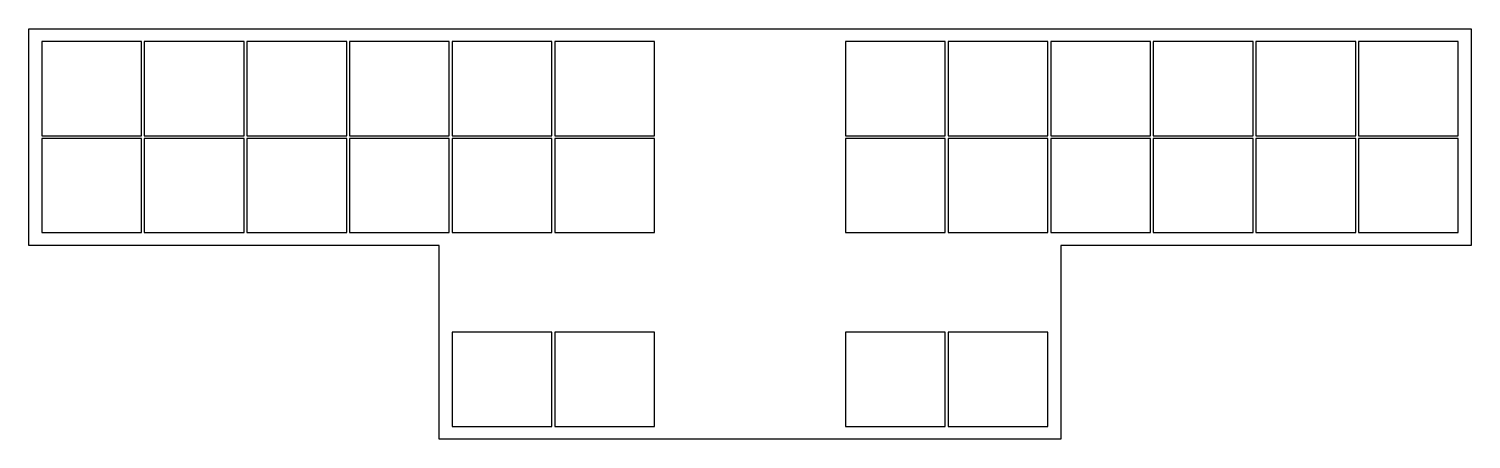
# Model space of a CAD drawing. Header units: millimetres. Extents: x 89 to 342, y -144 to -72.
import ezdxf

# ---------------------------------------------------------------- set-up
doc = ezdxf.new("R2010")
doc.units = ezdxf.units.MM

msp = doc.modelspace()

# ---------------------------------------------------------------- linework, layer by layer
for p, q in [((89, -110.5), (89, -72.5)), ((89, -72.5), (342, -72.5)), ((342, -72.5), (342, -110.5)), ((108.75, -74.75), (91.25, -74.75)), ((91.25, -74.75), (91.25, -91.25)), ((108.75, -91.25), (108.75, -74.75)), ((126.75, -74.75), (109.25, -74.75)), ((109.25, -74.75), (109.25, -91.25)), ((126.75, -91.25), (126.75, -74.75)), ((144.75, -74.75), (127.25, -74.75)), ((127.25, -74.75), (127.25, -91.25)), ((144.75, -91.25), (144.75, -74.75)), ((162.75, -74.75), (145.25, -74.75)), ((145.25, -74.75), (145.25, -91.25)), ((162.75, -91.25), (162.75, -74.75)), ((180.75, -74.75), (163.25, -74.75)), ((163.25, -74.75), (163.25, -91.25)), ((180.75, -91.25), (180.75, -74.75)), ((198.75, -74.75), (181.25, -74.75)), ((181.25, -74.75), (181.25, -91.25)), ((198.75, -91.25), (198.75, -74.75)), ((249.75, -74.75), (232.25, -74.75)), ((232.25, -74.75), (232.25, -91.25)), ((249.75, -91.25), (249.75, -74.75)), ((267.75, -74.75), (250.25, -74.75)), ((250.25, -74.75), (250.25, -91.25)), ((267.75, -91.25), (267.75, -74.75)), ((285.75, -74.75), (268.25, -74.75)), ((268.25, -74.75), (268.25, -91.25)), ((285.75, -91.25), (285.75, -74.75)), ((303.75, -74.75), (286.25, -74.75)), ((286.25, -74.75), (286.25, -91.25)), ((303.75, -91.25), (303.75, -74.75)), ((321.75, -74.75), (304.25, -74.75)), ((304.25, -74.75), (304.25, -91.25)), ((321.75, -91.25), (321.75, -74.75)), ((339.75, -74.75), (322.25, -74.75)), ((322.25, -74.75), (322.25, -91.25)), ((339.75, -91.25), (339.75, -74.75)), ((91.25, -91.25), (108.75, -91.25)), ((108.75, -91.75), (91.25, -91.75)), ((91.25, -91.75), (91.25, -108.25)), ((108.75, -108.25), (108.75, -91.75)), ((109.25, -91.25), (126.75, -91.25)), ((126.75, -91.75), (109.25, -91.75)), ((109.25, -91.75), (109.25, -108.25)), ((126.75, -108.25), (126.75, -91.75)), ((127.25, -91.25), (144.75, -91.25)), ((144.75, -91.75), (127.25, -91.75)), ((127.25, -91.75), (127.25, -108.25)), ((144.75, -108.25), (144.75, -91.75)), ((145.25, -91.25), (162.75, -91.25)), ((162.75, -91.75), (145.25, -91.75)), ((145.25, -91.75), (145.25, -108.25)), ((162.75, -108.25), (162.75, -91.75)), ((163.25, -91.25), (180.75, -91.25)), ((180.75, -91.75), (163.25, -91.75)), ((163.25, -91.75), (163.25, -108.25)), ((180.75, -108.25), (180.75, -91.75)), ((181.25, -91.25), (198.75, -91.25)), ((198.75, -91.75), (181.25, -91.75)), ((181.25, -91.75), (181.25, -108.25)), ((198.75, -108.25), (198.75, -91.75)), ((232.25, -91.25), (249.75, -91.25)), ((249.75, -91.75), (232.25, -91.75)), ((232.25, -91.75), (232.25, -108.25)), ((249.75, -108.25), (249.75, -91.75)), ((250.25, -91.25), (267.75, -91.25)), ((267.75, -91.75), (250.25, -91.75)), ((250.25, -91.75), (250.25, -108.25)), ((267.75, -108.25), (267.75, -91.75)), ((268.25, -91.25), (285.75, -91.25)), ((285.75, -91.75), (268.25, -91.75)), ((268.25, -91.75), (268.25, -108.25)), ((285.75, -108.25), (285.75, -91.75)), ((286.25, -91.25), (303.75, -91.25)), ((303.75, -91.75), (286.25, -91.75)), ((286.25, -91.75), (286.25, -108.25)), ((303.75, -108.25), (303.75, -91.75)), ((304.25, -91.25), (321.75, -91.25)), ((321.75, -91.75), (304.25, -91.75)), ((304.25, -91.75), (304.25, -108.25)), ((321.75, -108.25), (321.75, -91.75)), ((322.25, -91.25), (339.75, -91.25)), ((339.75, -91.75), (322.25, -91.75)), ((322.25, -91.75), (322.25, -108.25)), ((339.75, -108.25), (339.75, -91.75)), ((91.25, -108.25), (108.75, -108.25)), ((109.25, -108.25), (126.75, -108.25)), ((127.25, -108.25), (144.75, -108.25)), ((145.25, -108.25), (162.75, -108.25)), ((163.25, -108.25), (180.75, -108.25)), ((181.25, -108.25), (198.75, -108.25)), ((232.25, -108.25), (249.75, -108.25)), ((250.25, -108.25), (267.75, -108.25)), ((268.25, -108.25), (285.75, -108.25)), ((286.25, -108.25), (303.75, -108.25)), ((304.25, -108.25), (321.75, -108.25)), ((322.25, -108.25), (339.75, -108.25)), ((161, -110.5), (89, -110.5)), ((161, -144.5), (161, -110.5)), ((342, -110.5), (270, -110.5)), ((270, -110.5), (270, -144.5)), ((180.75, -125.75), (163.25, -125.75)), ((163.25, -125.75), (163.25, -142.25)), ((180.75, -142.25), (180.75, -125.75)), ((198.75, -125.75), (181.25, -125.75)), ((181.25, -125.75), (181.25, -142.25)), ((198.75, -142.25), (198.75, -125.75)), ((249.75, -125.75), (232.25, -125.75)), ((232.25, -125.75), (232.25, -142.25)), ((249.75, -142.25), (249.75, -125.75)), ((267.75, -125.75), (250.25, -125.75)), ((250.25, -125.75), (250.25, -142.25)), ((267.75, -142.25), (267.75, -125.75)), ((163.25, -142.25), (180.75, -142.25)), ((181.25, -142.25), (198.75, -142.25)), ((232.25, -142.25), (249.75, -142.25)), ((250.25, -142.25), (267.75, -142.25)), ((270, -144.5), (161, -144.5))]:
    msp.add_line(p, q)

doc.saveas('drawing.dxf')
